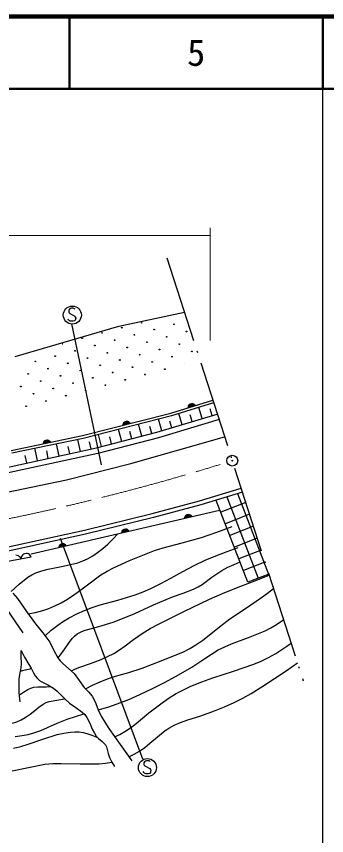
# Model space of a CAD drawing. Units: millimetres, scale not verified. Extents: x 40000 to 680000, y 20000 to 380000.
# Drawn here: x 536686 to 579500, y 266931 to 380000 of the extents above; entities that cross this region are included whole.
import ezdxf
from ezdxf.enums import TextEntityAlignment as Align

# ---------------------------------------------------------------- set-up
doc = ezdxf.new("R2010")
doc.units = ezdxf.units.MM
doc.header["$LTSCALE"] = 1000
doc.linetypes.add('CHAIN', pattern=[18.5, 12, -1.5, 3.5, -1.5])
doc.linetypes.add('LONG_DASHED_DOTTED', pattern=[15.25, 12, -1.5, 0.25, -1.5])
for name, color, linetype, lineweight in [('M-BGD', 7, 'Continuous', 25), ('M-BMK', 2, 'CHAIN', 13), ('M-BMK-LINE', 2, 'LONG_DASHED_DOTTED', 25), ('M-BMK-SRVR', 3, 'Continuous', 25), ('M-OTRS', 6, 'Continuous', 25), ('M-STR-HTXT', 7, 'Continuous', 13), ('M-TTL', 2, 'Continuous', 140), ('M-TTL-BAND', 7, 'Continuous', 25), ('M-TTL-LINE', 7, 'Continuous', 50)]:
    doc.layers.add(name, color=color, linetype=linetype, lineweight=lineweight)
doc.layers.add('M-TTL-TXT', color=7, linetype='Continuous')
doc.styles.add('ＭＳ ゴシック', font='')
doc.styles.get('ＭＳ ゴシック').set_extended_font_data('MS Gothic')

msp = doc.modelspace()

# ---------------------------------------------------------------- linework, layer by layer
at = {"layer": 'M-BGD'}
for p, q in [((543924, 339445), (543918, 339301)), ((543918, 339301), (543924, 339207)), ((544005, 339582), (543924, 339445)), ((543924, 339207), (543974, 339082)), ((544143, 339676), (544005, 339582)), ((544305, 339720), (544143, 339676)), ((544499, 339720), (544305, 339720)), ((544630, 339695), (544499, 339720)), ((544724, 339651), (544630, 339695)), ((544793, 339576), (544724, 339651)), ((543899, 338082), (543812, 338226)), ((543999, 337989), (543899, 338082)), ((543974, 339082), (544062, 339014)), ((544062, 339014), (544743, 338620)), ((544812, 338082), (544724, 337970)), ((544743, 338620), (544818, 338507)), ((544855, 338201), (544812, 338082)), ((544818, 338507), (544868, 338351)), ((544868, 338351), (544855, 338201)), ((550841, 337249), (559883, 339168)), ((536514, 333066), (550841, 337249)), ((544118, 337932), (543999, 337989)), ((544243, 337914), (544118, 337932)), ((544530, 337914), (544243, 337914)), ((544301, 337547), (548400, 318118)), ((544724, 337970), (544530, 337914)), ((557990, 325252), (563788, 327042)), ((563911, 326661), (558099, 324867)), ((561367, 326295), (560412, 326000)), ((560412, 326000), (560416, 326121)), ((560416, 326121), (560442, 326231)), ((560417, 326067), (561325, 326347)), ((561282, 326399), (560422, 326134)), ((560440, 326205), (561226, 326447)), ((560442, 326231), (560503, 326365)), ((561164, 326494), (560469, 326279)), ((560503, 326365), (560590, 326455)), ((560508, 326357), (561086, 326535)), ((560590, 326455), (560691, 326526)), ((560955, 326560), (560600, 326450)), ((560691, 326526), (560839, 326571)), ((560839, 326571), (560963, 326570)), ((560963, 326570), (561086, 326545)), ((561086, 326545), (561211, 326469)), ((561211, 326469), (561297, 326393)), ((561297, 326393), (561367, 326295)), ((562324, 324483), (561860, 326028)), ((563715, 324901), (563435, 325834)), ((545820, 322139), (557990, 325252)), ((558099, 324867), (545910, 321749)), ((556064, 322605), (564411, 325109)), ((559542, 323648), (559085, 325172)), ((560933, 324066), (560657, 324986)), ((552389, 323820), (551421, 323572)), ((551421, 323572), (551431, 323693)), ((551429, 323639), (552350, 323874)), ((551431, 323693), (551462, 323802)), ((552310, 323928), (551438, 323705)), ((551459, 323775), (552256, 323979)), ((551462, 323802), (551530, 323933)), ((552197, 324028), (551492, 323848)), ((551530, 323933), (551621, 324018)), ((551534, 323923), (552121, 324073)), ((551621, 324018), (551726, 324083)), ((551991, 324105), (551630, 324013)), ((551726, 324083), (551876, 324122)), ((551876, 324122), (551999, 324115)), ((551999, 324115), (552121, 324084)), ((552121, 324084), (552242, 324001)), ((552242, 324001), (552325, 323922)), ((552325, 323922), (552389, 323820)), ((553986, 322066), (553560, 323706)), ((555371, 322425), (555116, 323407)), ((564656, 324348), (556279, 321835)), ((556759, 322814), (556283, 324403)), ((558151, 323231), (557875, 324150)), ((547754, 320447), (556064, 322605)), ((548446, 320627), (548015, 322288)), ((551216, 321346), (550787, 322997)), ((552601, 321706), (552345, 322693)), ((535980, 320086), (545820, 322139)), ((545910, 321749), (536060, 319694)), ((541389, 321215), (540410, 321010)), ((540410, 321010), (540426, 321131)), ((540422, 321077), (541352, 321271)), ((540426, 321131), (540462, 321238)), ((541315, 321327), (540434, 321143)), ((540458, 321212), (541263, 321380)), ((540462, 321238), (540535, 321366)), ((541206, 321432), (540494, 321283)), ((540535, 321366), (540631, 321447)), ((540540, 321357), (541132, 321480)), ((540631, 321447), (540738, 321508)), ((541004, 321517), (540640, 321441)), ((540738, 321508), (540890, 321540)), ((540890, 321540), (541013, 321527)), ((541013, 321527), (541133, 321491)), ((541133, 321491), (541251, 321403)), ((541251, 321403), (541329, 321320)), ((541329, 321320), (541389, 321215)), ((545532, 319965), (545177, 321602)), ((547013, 320286), (546798, 321278)), ((556279, 321835), (547939, 319668)), ((549831, 320986), (549573, 321980)), ((552481, 318304), (565421, 321973)), ((529981, 316595), (547754, 320447)), ((539608, 318681), (539234, 320408)), ((541089, 319002), (540867, 320025)), ((542570, 319323), (542206, 321005)), ((544051, 319644), (543835, 320640)), ((547939, 319668), (530134, 315809)), ((538127, 318360), (537899, 319410)), ((543614, 316056), (552481, 318304)), ((529719, 313142), (543614, 316056)), ((561978, 313146), (567696, 314907)), ((567880, 314336), (562144, 312569)), ((568648, 301926), (564279, 313204)), ((565736, 313675), (570073, 302478)), ((567200, 314127), (571498, 303030)), ((555442, 311403), (561978, 313146)), ((562144, 312569), (555591, 310821)), ((568336, 312922), (564903, 311593)), ((538744, 305818), (564738, 311848)), ((546085, 309102), (555442, 311403)), ((560893, 310956), (559918, 310730)), ((559929, 310797), (560854, 311012)), ((559931, 310851), (559965, 310959)), ((560816, 311067), (559939, 310863)), ((559961, 310933), (560763, 311119)), ((559965, 310959), (560036, 311089)), ((560705, 311169), (559996, 311005)), ((560036, 311089), (560129, 311172)), ((560040, 311079), (560630, 311216)), ((560129, 311172), (560235, 311235)), ((560501, 311251), (560138, 311166)), ((560235, 311235), (560386, 311270)), ((560386, 311270), (560509, 311260)), ((560509, 311260), (560630, 311227)), ((560630, 311227), (560750, 311141)), ((560750, 311141), (560830, 311060)), ((560830, 311060), (560893, 310956)), ((568866, 311275), (565527, 309982)), ((555591, 310821), (546221, 308517)), ((559918, 310730), (559931, 310851)), ((533764, 306405), (546085, 309102)), ((552228, 308946), (551254, 308720)), ((551254, 308720), (551267, 308841)), ((551264, 308787), (552190, 309001)), ((551267, 308841), (551301, 308949)), ((552151, 309057), (551274, 308853)), ((551297, 308923), (552098, 309109)), ((551301, 308949), (551371, 309078)), ((552040, 309159), (551331, 308995)), ((551371, 309078), (551465, 309162)), ((551376, 309069), (551965, 309206)), ((551465, 309162), (551571, 309225)), ((551837, 309240), (551474, 309156)), ((551571, 309225), (551722, 309260)), ((551722, 309260), (551845, 309250)), ((551845, 309250), (551965, 309216)), ((551965, 309216), (552085, 309131)), ((552085, 309131), (552166, 309050)), ((552166, 309050), (552228, 308946)), ((562213, 308085), (564346, 308823)), ((564346, 308823), (566463, 309615)), ((569397, 309628), (566151, 308371)), ((546221, 308517), (533884, 305817)), ((542732, 307996), (554079, 277507)), ((549293, 307158), (550003, 307859)), ((550003, 307859), (550686, 308588)), ((559580, 307336), (562213, 308085)), ((569927, 307980), (566776, 306759)), ((543564, 306936), (542590, 306710)), ((542590, 306710), (542602, 306831)), ((542600, 306777), (543525, 306991)), ((542602, 306831), (542636, 306939)), ((543487, 307047), (542610, 306843)), ((542632, 306913), (543434, 307098)), ((542636, 306939), (542707, 307068)), ((543376, 307149), (542667, 306985)), ((542707, 307068), (542800, 307152)), ((542711, 307059), (543301, 307196)), ((542800, 307152), (542906, 307215)), ((543172, 307230), (542809, 307146)), ((542906, 307215), (543057, 307250)), ((543057, 307250), (543180, 307240)), ((543180, 307240), (543301, 307206)), ((543301, 307206), (543421, 307121)), ((543421, 307121), (543501, 307040)), ((543501, 307040), (543564, 306936)), ((547895, 306003), (548611, 306556)), ((548611, 306556), (549293, 307158)), ((555742, 306267), (556930, 306644)), ((556930, 306644), (559580, 307336)), ((565762, 306140), (567311, 306702)), ((534549, 304640), (538708, 305402)), ((536802, 305601), (536629, 305623)), ((536970, 305546), (536802, 305601)), ((537133, 305418), (536970, 305546)), ((537241, 305298), (537133, 305418)), ((537322, 305148), (537241, 305298)), ((537348, 305318), (537322, 305148)), ((537403, 305467), (537348, 305318)), ((537510, 305645), (537403, 305467)), ((537647, 305756), (537510, 305645)), ((537801, 305838), (537647, 305756)), ((538016, 305877), (537801, 305838)), ((538188, 305855), (538016, 305877)), ((538356, 305800), (538188, 305855)), ((538519, 305672), (538356, 305800)), ((538627, 305552), (538519, 305672)), ((538708, 305402), (538627, 305552)), ((546508, 305155), (547216, 305553)), ((547216, 305553), (547895, 306003)), ((552316, 304881), (554583, 305837)), ((554583, 305837), (555742, 306267)), ((562761, 304936), (564233, 305555)), ((564233, 305555), (565762, 306140)), ((570458, 306333), (567400, 305148)), ((543122, 304121), (545154, 304595)), ((545154, 304595), (545837, 304845)), ((545837, 304845), (546508, 305155)), ((550069, 303869), (552316, 304881)), ((559642, 303401), (561321, 304265)), ((561321, 304265), (562761, 304936)), ((565868, 303975), (566733, 304366)), ((566733, 304366), (567151, 304537)), ((567151, 304537), (567572, 304703)), ((570988, 304685), (568024, 303537)), ((538808, 302922), (539384, 303177)), ((539384, 303177), (540215, 303468)), ((540215, 303468), (541071, 303703)), ((541071, 303703), (543122, 304121)), ((548351, 302901), (549194, 303411)), ((549194, 303411), (550069, 303869)), ((557991, 302483), (559642, 303401)), ((563677, 302598), (565041, 303535)), ((565041, 303535), (565868, 303975)), ((571519, 303038), (568648, 301926)), ((537083, 301651), (538271, 302619)), ((538271, 302619), (538808, 302922)), ((545752, 300989), (547033, 301969)), ((547033, 301969), (548351, 302901)), ((556626, 301734), (557991, 302483)), ((562347, 301611), (563677, 302598)), ((567648, 301356), (569604, 302117)), ((569604, 302117), (571573, 302870)), ((535944, 300644), (537083, 301651)), ((544748, 300257), (545752, 300989)), ((554162, 300569), (555233, 301039)), ((555233, 301039), (556626, 301734)), ((559694, 300392), (561132, 300943)), ((561132, 300943), (561754, 301251)), ((561754, 301251), (562347, 301611)), ((565469, 300480), (567648, 301356)), ((571330, 300411), (572157, 301056)), ((536173, 300396), (536849, 299649)), ((536849, 299649), (538064, 297885)), ((543720, 299582), (544748, 300257)), ((550678, 299448), (553069, 300156)), ((553069, 300156), (554162, 300569)), ((555616, 298771), (558224, 299893)), ((558224, 299893), (559694, 300392)), ((563324, 299552), (565469, 300480)), ((568326, 298279), (570494, 299779)), ((570494, 299779), (571330, 300411)), ((537635, 294935), (534793, 299025)), ((541153, 298292), (541972, 298638)), ((541972, 298638), (542855, 299081)), ((542855, 299081), (543720, 299582)), ((547157, 298427), (548267, 298798)), ((548267, 298798), (550678, 299448)), ((553042, 297598), (555616, 298771)), ((559809, 297868), (563324, 299552)), ((538064, 297885), (539331, 296153)), ((538274, 297536), (539301, 297740)), ((539301, 297740), (540313, 298003)), ((540313, 298003), (541153, 298292)), ((543984, 296994), (545007, 297522)), ((545007, 297522), (546066, 298000)), ((546066, 298000), (547157, 298427)), ((551544, 296973), (553042, 297598)), ((556313, 296127), (559809, 297868)), ((566133, 296835), (568326, 298279)), ((542392, 295982), (543167, 296510)), ((543167, 296510), (543984, 296994)), ((548053, 295790), (550026, 296406)), ((550026, 296406), (551544, 296973)), ((564702, 295736), (566133, 296835)), ((572563, 296047), (573063, 296375)), ((573063, 296375), (573555, 296717)), ((539331, 296153), (540336, 294919)), ((540640, 294515), (541494, 295269)), ((541494, 295269), (542392, 295982)), ((545540, 295015), (546034, 295223)), ((546034, 295223), (548053, 295790)), ((554043, 294844), (555158, 295509)), ((555158, 295509), (556313, 296127)), ((563312, 294595), (564702, 295736)), ((568707, 294276), (571003, 295193)), ((571003, 295193), (571793, 295591)), ((571793, 295591), (572563, 296047)), ((540336, 294919), (541292, 293650)), ((543869, 293464), (544386, 294143)), ((544386, 294143), (544720, 294475)), ((544720, 294475), (545093, 294762)), ((545093, 294762), (545540, 295015)), ((551679, 293126), (552844, 294010)), ((552844, 294010), (554043, 294844)), ((562407, 293901), (563312, 294595)), ((566383, 293414), (568707, 294276)), ((541292, 293650), (541813, 292562)), ((543382, 292724), (543869, 293464)), ((550907, 292575), (551679, 293126)), ((560611, 292738), (561466, 293255)), ((561466, 293255), (562407, 293901)), ((564533, 292555), (565439, 293009)), ((565439, 293009), (566383, 293414)), ((573460, 292695), (574031, 293083)), ((574031, 293083), (574597, 293480)), ((537326, 291812), (537340, 292476)), ((537386, 290571), (537326, 291812)), ((537340, 292476), (537813, 291547)), ((541813, 292562), (542396, 291487)), ((542410, 291424), (542915, 292049)), ((542915, 292049), (543382, 292724)), ((549271, 291641), (550114, 292083)), ((550114, 292083), (550907, 292575)), ((556904, 291126), (559728, 292274)), ((559728, 292274), (560611, 292738)), ((562705, 291397), (564533, 292555)), ((571469, 291499), (572475, 292068)), ((572475, 292068), (573460, 292695)), ((537813, 291547), (538381, 290567)), ((542396, 291487), (542714, 291065)), ((542714, 291065), (543077, 290684)), ((543077, 290684), (543892, 290005)), ((545435, 290173), (546926, 290683)), ((546926, 290683), (548398, 291250)), ((548398, 291250), (549271, 291641)), ((554056, 290034), (556904, 291126)), ((560910, 290188), (562705, 291397)), ((566641, 289615), (569478, 290602)), ((569478, 290602), (570483, 291022)), ((570483, 291022), (571469, 291499)), ((573900, 289680), (575471, 290766)), ((537175, 289157), (537303, 289808)), ((537232, 289620), (537896, 289822)), ((537303, 289808), (537386, 290571)), ((537896, 289822), (538579, 289967)), ((538381, 290567), (538728, 290036)), ((538579, 289967), (538648, 289978)), ((538648, 289978), (538717, 289988)), ((538728, 290036), (539061, 289411)), ((543892, 290005), (544660, 289286)), ((544282, 289651), (544839, 289936)), ((544839, 289936), (545435, 290173)), ((552218, 289454), (554056, 290034)), ((559074, 289129), (560910, 290188)), ((563794, 288688), (566641, 289615)), ((572320, 288603), (573900, 289680)), ((537050, 287853), (537084, 288527)), ((537084, 288527), (537175, 289157)), ((539061, 289411), (539300, 288989)), ((539300, 288989), (539582, 288613)), ((539582, 288613), (539862, 288361)), ((539862, 288361), (540191, 288147)), ((544660, 289286), (545331, 288319)), ((548231, 288167), (549280, 288576)), ((549280, 288576), (550361, 288932)), ((550361, 288932), (552218, 289454)), ((557208, 288122), (559074, 289129)), ((562272, 288143), (563794, 288688)), ((570718, 287541), (572320, 288603)), ((537087, 286639), (537050, 287853)), ((538255, 287107), (538670, 287282)), ((538670, 287282), (539113, 287403)), ((539113, 287403), (539636, 287470)), ((539636, 287470), (540184, 287477)), ((540184, 287477), (540823, 287470)), ((540191, 288147), (541016, 287735)), ((540823, 287470), (541435, 287515)), ((541016, 287735), (541815, 287268)), ((541815, 287268), (542323, 286869)), ((545331, 288319), (546059, 287377)), ((546059, 287377), (546633, 286787)), ((546211, 287180), (547204, 287699)), ((547204, 287699), (548231, 288167)), ((553741, 286410), (555483, 287237)), ((555483, 287237), (557208, 288122)), ((559735, 287067), (560764, 287541)), ((560764, 287541), (562272, 288143)), ((569094, 286537), (570718, 287541)), ((537187, 285386), (537087, 286639)), ((537109, 286340), (537666, 286749)), ((537666, 286749), (538255, 287107)), ((542323, 286869), (542793, 286423)), ((542793, 286423), (543380, 285791)), ((546633, 286787), (547153, 286167)), ((547153, 286167), (547429, 285690)), ((552190, 285738), (553741, 286410)), ((557748, 285936), (558743, 286545)), ((558743, 286545), (559735, 287067)), ((567930, 285883), (569094, 286537)), ((539778, 284666), (540367, 285082)), ((540367, 285082), (540774, 285289)), ((540774, 285289), (541208, 285440)), ((541208, 285440), (542251, 285647)), ((542251, 285647), (543330, 285814)), ((543380, 285791), (544012, 285199)), ((544012, 285199), (544911, 284615)), ((547429, 285690), (547658, 285170)), ((547658, 285170), (547994, 284295)), ((549303, 284670), (550617, 285122)), ((550617, 285122), (552190, 285738)), ((554984, 283859), (556788, 285279)), ((556788, 285279), (557748, 285936)), ((565401, 284686), (566739, 285283)), ((566739, 285283), (567930, 285883)), ((538577, 283689), (539211, 284189)), ((539211, 284189), (539778, 284666)), ((544911, 284615), (545783, 283976)), ((545783, 283976), (546119, 283627)), ((547977, 284278), (549303, 284670)), ((547994, 284295), (548388, 283439)), ((553205, 282382), (554984, 283859)), ((562142, 283470), (564036, 284143)), ((564036, 284143), (565401, 284686)), ((536725, 282644), (537328, 282913)), ((537328, 282913), (537909, 283240)), ((537909, 283240), (538577, 283689)), ((542327, 282456), (543701, 283005)), ((543701, 283005), (544845, 283393)), ((544845, 283393), (546002, 283738)), ((546119, 283627), (546415, 283233)), ((546415, 283233), (546684, 282745)), ((546684, 282745), (546899, 282231)), ((548388, 283439), (548890, 282577)), ((559323, 282531), (560215, 282849)), ((560215, 282849), (562142, 283470)), ((536169, 282461), (536725, 282644)), ((540042, 281453), (540972, 281850)), ((540972, 281850), (542327, 282456)), ((546899, 282231), (547144, 281629)), ((547144, 281629), (547444, 281054)), ((548890, 282577), (549449, 281737)), ((549449, 281737), (551031, 279515)), ((551646, 281289), (552439, 281808)), ((552439, 281808), (553205, 282382)), ((557237, 281441), (557834, 281826)), ((557834, 281826), (558462, 282161)), ((558462, 282161), (559323, 282531)), ((536502, 280619), (537480, 280741)), ((537480, 280741), (538295, 280899)), ((538295, 280899), (539104, 281117)), ((539104, 281117), (540042, 281453)), ((540313, 280229), (542309, 280865)), ((542309, 280865), (543219, 281074)), ((543219, 281074), (544158, 281228)), ((544158, 281228), (544761, 281266)), ((544761, 281266), (545362, 281244)), ((545362, 281244), (545889, 281165)), ((545889, 281165), (546415, 281024)), ((546415, 281024), (547105, 280774)), ((547105, 280774), (547799, 280519)), ((547444, 281054), (547708, 280678)), ((547708, 280678), (548019, 280338)), ((550226, 280581), (550949, 280908)), ((550949, 280908), (551646, 281289)), ((555119, 279671), (556166, 280585)), ((556166, 280585), (557237, 281441)), ((537312, 279231), (538327, 279532)), ((538327, 279532), (540313, 280229)), ((548019, 280338), (548523, 279925)), ((548523, 279925), (548966, 279482)), ((548966, 279482), (549119, 279182)), ((551031, 279515), (552599, 277268)), ((554417, 279112), (555119, 279671)), ((536293, 278991), (537312, 279231)), ((549119, 279182), (549223, 278839)), ((549223, 278839), (549361, 278271)), ((549361, 278271), (549556, 277721)), ((552220, 277806), (552963, 278178)), ((552963, 278178), (553688, 278609)), ((553688, 278609), (554417, 279112)), ((548971, 276920), (549846, 277049)), ((549556, 277721), (549875, 277089)), ((549875, 277089), (550243, 276473)), ((554365, 277136), (554284, 276998)), ((554503, 277229), (554365, 277136)), ((554665, 277273), (554503, 277229)), ((554859, 277273), (554665, 277273)), ((554990, 277248), (554859, 277273)), ((555084, 277204), (554990, 277248)), ((555153, 277129), (555084, 277204)), ((536081, 275869), (538342, 276354)), ((538342, 276354), (540613, 276780)), ((540613, 276780), (541735, 276870)), ((541735, 276870), (542863, 276902)), ((542863, 276902), (545485, 276846)), ((545485, 276846), (548096, 276851)), ((548096, 276851), (548971, 276920)), ((554284, 276998), (554278, 276854)), ((554278, 276854), (554284, 276761)), ((554284, 276761), (554334, 276636)), ((554334, 276636), (554422, 276567)), ((554422, 276567), (555103, 276173)), ((555103, 276173), (555178, 276061)), ((555178, 276061), (555228, 275904)), ((555228, 275904), (555215, 275754)), ((554259, 275636), (554172, 275779)), ((554359, 275542), (554259, 275636)), ((554478, 275486), (554359, 275542)), ((554603, 275467), (554478, 275486)), ((554890, 275467), (554603, 275467)), ((555084, 275523), (554890, 275467)), ((555172, 275636), (555084, 275523)), ((555215, 275754), (555172, 275636))]:
    msp.add_line(p, q, dxfattribs=at)
for centre, radius in [((544405, 338770), 1244), ((551240, 337039), 49.8), ((558437, 337500), 49.8), ((548508, 336308), 49.8), ((552972, 336038), 49.8), ((555704, 336769), 49.8), ((557436, 335768), 49.8), ((560168, 336499), 49.8), ((545775, 335577), 49.8), ((550240, 335307), 49.8), ((554703, 335037), 49.8), ((559167, 334767), 49.8), ((544775, 333845), 49.8), ((547507, 334576), 49.8), ((549239, 333575), 49.8), ((551971, 334306), 49.8), ((556435, 334036), 49.8), ((560899, 333767), 49.8), ((539310, 332383), 49.8), ((542042, 333114), 49.8), ((546506, 332844), 49.8), ((550970, 332575), 49.8), ((553703, 333306), 49.8), ((558167, 333036), 49.8), ((541042, 331382), 49.8), ((543774, 332113), 49.8), ((548238, 331844), 49.8), ((552702, 331574), 49.8), ((555434, 332305), 49.8), ((557166, 331304), 49.8), ((538309, 330651), 49.8), ((542773, 330382), 49.8), ((545506, 331113), 49.8), ((547237, 330112), 49.8), ((549970, 330843), 49.8), ((554434, 330573), 49.8), ((540041, 329651), 49.8), ((544505, 329381), 49.8), ((548969, 329111), 49.8), ((551701, 329842), 49.8), ((537309, 328920), 49.8), ((539040, 327919), 49.8), ((541773, 328650), 49.8), ((546237, 328380), 49.8), ((540772, 326918), 49.8), ((543504, 327649), 49.8), ((538040, 326188), 49.8), ((566481, 318681), 22.5), ((554765, 276323), 1244)]:
    msp.add_circle(centre, radius, dxfattribs=at)
for centre, start, end in [((553973, 337770), 205.30417, 357.13347), ((543043, 334846), 233.52568, 339.76432), ((559898, 332035), 95.98361, 121.97748)]:
    msp.add_arc(centre, 49.8, start, end, dxfattribs=at)
at = {"layer": 'M-BMK'}
msp.add_arc((472684, 616359), 312105, 280.65454, 287.35168, dxfattribs=at)
at = {"layer": 'M-BMK-LINE'}
msp.add_line((557460, 346691), (576263, 288307), dxfattribs=at)
at = {"layer": 'M-BMK-SRVR'}
msp.add_circle((566481, 318681), 746, dxfattribs=at)
at = {"layer": 'M-OTRS'}
for radius in [49.8, 1.5]:
    msp.add_circle((566481, 318682), radius, dxfattribs=at)
at = {"layer": 'M-STR-HTXT'}
for p, q in [((563407, 350807), (563407, 335260)), ((75021, 349752), (563407, 349752))]:
    msp.add_line(p, q, dxfattribs=at)
at = {"layer": 'M-TTL'}
msp.add_line((680000, 380000), (40000, 380000), dxfattribs=at)
at = {"layer": 'M-TTL-BAND'}
msp.add_line((579000, 20000), (579000, 370000), dxfattribs=at)
at = {"layer": 'M-TTL-LINE'}
for p, q in [((543997, 380000), (543997, 370000)), ((579000, 380000), (579000, 370000)), ((40000, 370000), (680000, 370000))]:
    msp.add_line(p, q, dxfattribs=at)

# ---------------------------------------------------------------- texts
at = {"layer": 'M-TTL-TXT', "style": 'ＭＳ ゴシック'}
msp.add_text('5', height=3666, dxfattribs=at).set_placement((561497, 375000), align=Align.MIDDLE_CENTER)

doc.saveas('drawing.dxf')
